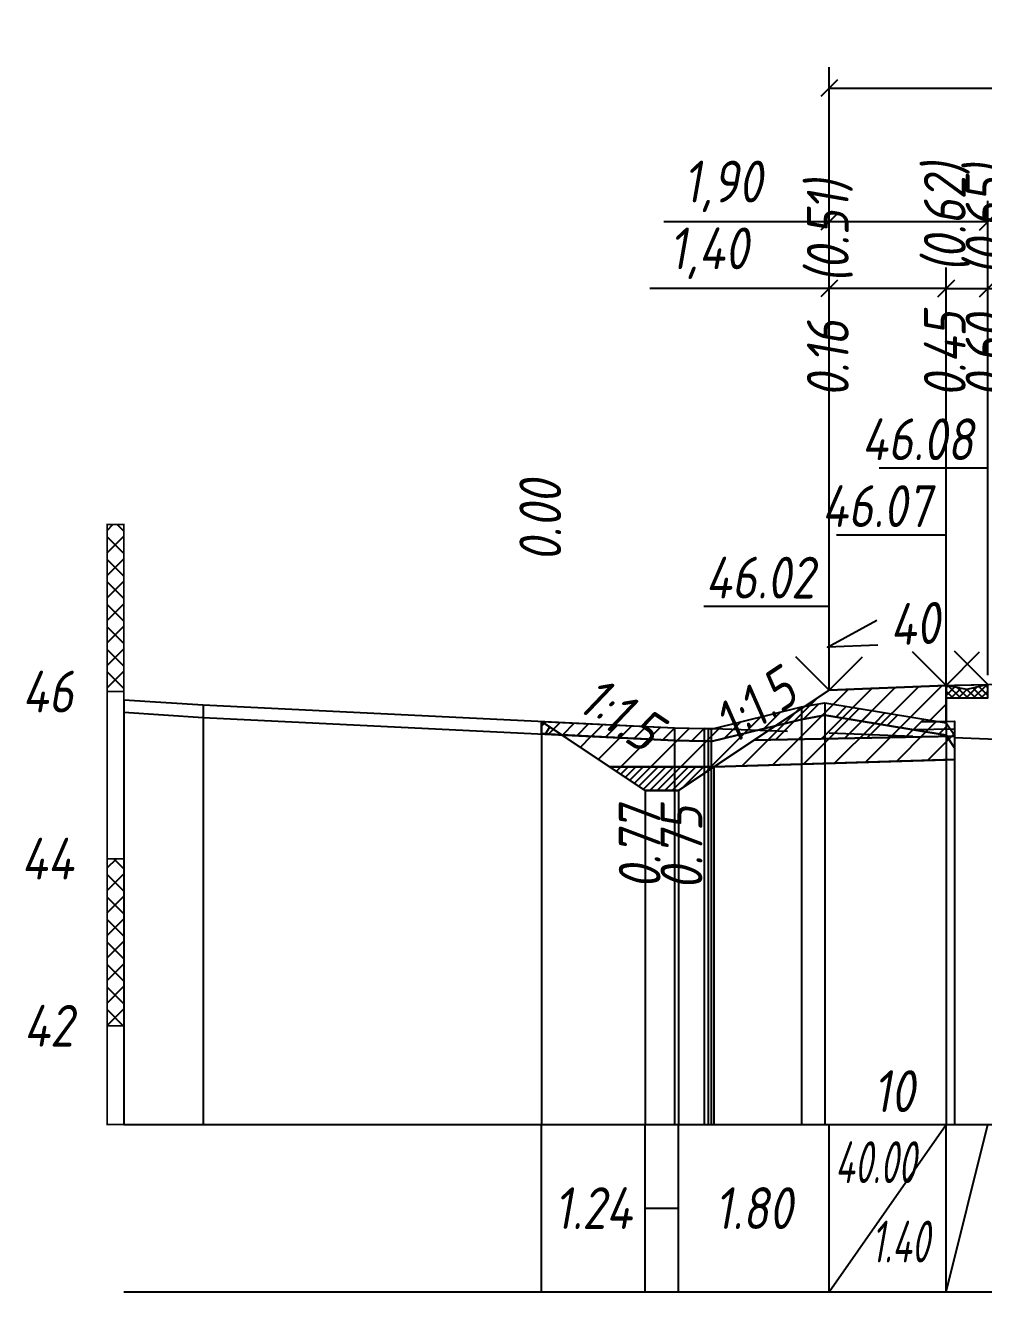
# Model space of a CAD drawing. Extents: x -717 to 1451, y -133302 to 233.
# Drawn here: x -292.2 to -234.9, y -114477.7 to -114401.9 of the extents above; entities that cross this region are included whole.
import ezdxf
from ezdxf.enums import TextEntityAlignment as Align

# ---------------------------------------------------------------- set-up
doc = ezdxf.new("R2010")
doc.units = 0
doc.linetypes.add('штриховая', pattern=[0.75, 0.5, -0.25])
for name, color, linetype in [('Интерполированный поперечник', 2, 'Continuous'), ('Код_514', 1, 'Continuous'), ('Контур_0', 7, 'Continuous'), ('Контур_2521', 7, 'Continuous'), ('Контур_2564', 7, 'Continuous'), ('Контур_2660', 7, 'Continuous'), ('Контур_2665', 7, 'Continuous'), ('Контур_400', 7, 'Continuous'), ('Контур_508', 7, 'Continuous'), ('Контур_512', 7, 'Continuous'), ('Контур_513', 7, 'Continuous'), ('Контур_818', 7, 'Continuous'), ('Красный поперечник', 1, 'Continuous'), ('Линейка абсолютных высот', 7, 'Continuous'), ('Объём_2501', 7, 'Continuous'), ('Объём_2564', 7, 'Continuous'), ('Объём_2650', 7, 'Continuous'), ('Объём_2660', 7, 'Continuous'), ('Объём_2661', 7, 'Continuous'), ('Объём_2662', 7, 'Continuous'), ('Объём_2663', 7, 'Continuous'), ('Объём_2664', 7, 'Continuous'), ('Объём_2665', 7, 'Continuous'), ('Объём_2666', 7, 'Continuous'), ('Объём_2667', 7, 'Continuous'), ('Объём_2668', 7, 'Continuous'), ('Объём_2669', 7, 'Continuous'), ('Объём_2675', 7, 'Continuous'), ('Объём_2753', 7, 'Continuous'), ('Откосы', 7, 'Continuous'), ('Отметки покрытия', 7, 'Continuous'), ('Рабочие отметки', 7, 'Continuous'), ('Рабочие отметки доп.', 7, 'Continuous'), ('Слои выравнивания', 7, 'Continuous'), ('Таблица', 7, 'Continuous'), ('Уклоны проезжей части', 7, 'Continuous'), ('Черный поперечник', 3, 'Continuous')]:
    doc.layers.add(name, color=color, linetype=linetype)
for name, color, linetype, true_color in [('Контур_2540', 2, 'Continuous', 0xffff00), ('Контур_2560', 2, 'Continuous', 0xffff00), ('Контур_2561', 7, 'Continuous', 0xff8040), ('Контур_2562', 3, 'Continuous', 0x00ff00), ('Контур_2563', 7, 'Continuous', 0xff8000), ('Контур_2570', 7, 'Continuous', 0x80ff00), ('Контур_2736', 4, 'Continuous', 0x00ffff), ('Контур_2737', 4, 'Continuous', 0x00ffff), ('Контур_2738', 4, 'Continuous', 0x00ffff), ('Контур_2739', 4, 'Continuous', 0x00ffff), ('Контур_2741', 4, 'Continuous', 0x00ffff), ('Контур_2742', 4, 'Continuous', 0x00ffff), ('Контур_2743', 4, 'Continuous', 0x00ffff), ('Контур_2744', 7, 'Continuous', 0xa4ffff), ('Контур_2745', 7, 'Continuous', 0xa4ffff), ('Контур_2747', 4, 'Continuous', 0x00ffff), ('Контур_2748', 4, 'Continuous', 0x00ffff), ('Контур_2749', 4, 'Continuous', 0x00ffff), ('Контур_2750', 4, 'Continuous', 0x00ffff), ('Контур_2751', 4, 'Continuous', 0x00ffff), ('Контур_2752', 4, 'Continuous', 0x00ffff), ('Контур_2760', 7, 'Continuous', 0x323232), ('Контур_402', 7, 'Continuous', 0xff6464), ('Контур_703', 4, 'Continuous', 0x00ffff), ('Контур_705', 4, 'Continuous', 0x00ffff), ('Контур_707', 4, 'Continuous', 0x00ffff), ('Контур_720', 131, 'Continuous', 0xaaffff), ('Объём_2500', 7, 'Continuous', 0xc0c0c0), ('Объём_2520', 7, 'Continuous', 0x80ffff), ('Объём_2540', 2, 'Continuous', 0xffff00), ('Объём_2560', 2, 'Continuous', 0xffff00), ('Объём_2561', 7, 'Continuous', 0xff8040), ('Объём_2562', 3, 'Continuous', 0x00ff00), ('Объём_2563', 7, 'Continuous', 0xff8000), ('Объём_2570', 7, 'Continuous', 0x80ff00), ('Объём_2600', 7, 'Continuous', 0x808000), ('Объём_2620', 2, 'Continuous', 0xffff00), ('Объём_2746', 2, 'Continuous', 0xffff00)]:
    doc.layers.add(name, color=color, linetype=linetype, true_color=true_color)
doc.styles.get("Standard").update_dxf_attribs({"font": 'txt', "height": 2.5})
doc.styles.add('М', font='romand.shx', dxfattribs={"width": 0.8, "oblique": 10, "height": 2.5})
doc.dimstyles.new('ISO-25', dxfattribs={"dimtxt": 2.5, "dimasz": 2.5, "dimexe": 1.25, "dimexo": 0.625, "dimtad": 1, "dimtxsty": 'Standard', "dimcen": 2.5, "dimadec": 0, "dimazin": 0, "dimtfac": 1, "dimtmove": 0, "dimatfit": 3, "dimfxl": 1, "dimarcsym": 0})
pattern_1 = [(45.00000125, (-366.3085, 3.3396), (-0.6735192404, 0.673519211), []), (135.0000003, (-366.3085, 3.3396), (-0.673519222, -0.67351923), [])]

# ---------------------------------------------------------------- blocks, each defined once
blk = doc.blocks.new('_Oblique')
at = {"color": 0, "linetype": 'ByBlock', "lineweight": -2}
blk.add_line((-0.5, -0.5), (0.5, 0.5), dxfattribs=at)
blk = doc.blocks.new('*D2360')
at = {"color": 0, "lineweight": -2, "transparency": 16777216}
for p, q in [((-244.103, -114441.093), (-244.103, -114416.373)), ((-237.103, -114440.813), (-237.103, -114416.373)), ((-244.103, -114417.623), (-254.829, -114417.623)), ((-237.103, -114417.623), (-244.103, -114417.623))]:
    blk.add_line(p, q, dxfattribs=at)
at = {"layer": 'Defpoints', "color": 0, "transparency": 16777216}
for p in [(-237.103, -114417.623), (-237.103, -114441.438), (-244.103, -114441.718)]:
    blk.add_point(p, dxfattribs=at)
at = {"color": 0, "lineweight": -2, "transparency": 16777216, "rotation": 180}
blk.add_blockref('_Oblique', (-244.103, -114417.623), dxfattribs=at)
at = {"color": 0, "lineweight": -2, "transparency": 16777216}
blk.add_blockref('_Oblique', (-237.103, -114417.623), dxfattribs=at)
at = {"color": 0, "transparency": 16777216, "insert": (-251.289, -114415.51), "char_height": 2.5, "width": 8.75, "attachment_point": 5, "style": 'М'}
blk.add_mtext('1,40', dxfattribs=at)
blk = doc.blocks.new('*D2362')
at = {"color": 0, "lineweight": -2, "transparency": 16777216}
for p, q in [((-237.103, -114440.813), (-237.103, -114416.373)), ((-234.603, -114440.763), (-234.603, -114416.373)), ((-237.103, -114417.623), (-234.603, -114417.623)), ((-234.603, -114417.623), (-224.182, -114417.623))]:
    blk.add_line(p, q, dxfattribs=at)
at = {"layer": 'Defpoints', "color": 0, "transparency": 16777216}
for p in [(-234.603, -114417.623), (-237.103, -114441.438), (-234.603, -114441.388)]:
    blk.add_point(p, dxfattribs=at)
at = {"color": 0, "lineweight": -2, "transparency": 16777216, "rotation": 180}
blk.add_blockref('_Oblique', (-237.103, -114417.623), dxfattribs=at)
at = {"color": 0, "lineweight": -2, "transparency": 16777216}
blk.add_blockref('_Oblique', (-234.603, -114417.623), dxfattribs=at)
at = {"color": 0, "transparency": 16777216, "insert": (-227.943, -114415.51), "char_height": 2.5, "width": 9.16667, "attachment_point": 5, "style": 'М'}
blk.add_mtext('0,50', dxfattribs=at)
blk = doc.blocks.new('*D2365')
at = {"color": 0, "lineweight": -2, "transparency": 16777216}
for p, q in [((-244.103, -114441.093), (-244.103, -114412.373)), ((-234.603, -114440.763), (-234.603, -114412.373)), ((-244.103, -114413.623), (-253.992, -114413.623)), ((-234.603, -114413.623), (-244.103, -114413.623))]:
    blk.add_line(p, q, dxfattribs=at)
at = {"layer": 'Defpoints', "color": 0, "transparency": 16777216}
for p in [(-234.603, -114413.623), (-234.603, -114441.388), (-244.103, -114441.718)]:
    blk.add_point(p, dxfattribs=at)
at = {"color": 0, "lineweight": -2, "transparency": 16777216, "rotation": 180}
blk.add_blockref('_Oblique', (-244.103, -114413.623), dxfattribs=at)
at = {"color": 0, "lineweight": -2, "transparency": 16777216}
blk.add_blockref('_Oblique', (-234.603, -114413.623), dxfattribs=at)
at = {"color": 0, "transparency": 16777216, "insert": (-250.452, -114411.51), "char_height": 2.5, "width": 8.75, "attachment_point": 5, "style": 'М'}
blk.add_mtext('1,90', dxfattribs=at)
blk = doc.blocks.new('*D2366')
at = {"color": 0, "lineweight": -2, "transparency": 16777216}
for p, q in [((-244.103, -114441.093), (-244.103, -114404.373)), ((-146.007, -114441.005), (-146.007, -114404.373)), ((-244.103, -114405.623), (-146.007, -114405.623))]:
    blk.add_line(p, q, dxfattribs=at)
at = {"layer": 'Defpoints', "color": 0, "transparency": 16777216}
for p in [(-146.007, -114405.623), (-146.007, -114441.63), (-244.103, -114441.718)]:
    blk.add_point(p, dxfattribs=at)
at = {"color": 0, "lineweight": -2, "transparency": 16777216, "rotation": 180}
blk.add_blockref('_Oblique', (-244.103, -114405.623), dxfattribs=at)
at = {"color": 0, "lineweight": -2, "transparency": 16777216}
blk.add_blockref('_Oblique', (-146.007, -114405.623), dxfattribs=at)
at = {"color": 0, "transparency": 16777216, "insert": (-195.055, -114403.51), "char_height": 2.5, "width": 11.66667, "attachment_point": 5, "style": 'М'}
blk.add_mtext('19,62', dxfattribs=at)

msp = doc.modelspace()

# ---------------------------------------------------------------- hatches: boundary and pattern name
h = msp.add_hatch()
h.set_pattern_fill('ANSI37', color=256, scale=0.1)
h.set_pattern_definition([(45, (-235.85282, -114441.62582), (-0.22451, 0.22451), []), (135, (-235.85282, -114441.62582), (-0.22451, -0.22451), [])])
h.paths.add_polyline_path([(-237.103, -114441.376), (-237.103, -114442.129), (-234.603, -114442.129), (-234.604, -114441.325), (-235.853, -114441.626)])
at = {"layer": 'Линейка абсолютных высот'}
h = msp.add_hatch(dxfattribs=at)
h.set_pattern_fill('ANSI37', scale=0.3, style=0)
h.set_pattern_definition(pattern_1)
h.paths.add_polyline_path([(-286.309, -114441.746), (-286.309, -114431.746), (-287.309, -114431.746), (-287.309, -114441.746)])
h = msp.add_hatch(dxfattribs=at)
h.set_pattern_fill('ANSI37', scale=0.3, style=0)
h.set_pattern_definition(pattern_1)
h.paths.add_polyline_path([(-286.309, -114461.746), (-286.309, -114451.746), (-287.309, -114451.746), (-287.309, -114461.746)])
at = {"layer": 'Объём_2563'}
h = msp.add_hatch(dxfattribs=at)
h.set_pattern_fill('ANSI31', color=256, scale=0.3)
h.set_pattern_definition([(45, (-366.3085, 3.3396), (-0.673519209, 0.673519209), [])])
h.paths.add_polyline_path([(-244.103, -114441.656), (-237.103, -114441.376), (-237.103, -114443.526), (-238.603, -114443.556), (-239.521, -114444.474), (-248.603, -114444.656)])
at = {"layer": 'Объём_2570'}
h = msp.add_hatch(dxfattribs=at)
h.set_pattern_fill('ANSI31', color=256, scale=0.2)
h.set_pattern_definition([(45, (-366.3085, 3.3396), (-0.449012806, 0.449012806), [])])
h.paths.add_polyline_path([(-236.595, -114445.108), (-237.095, -114444.358), (-244.351, -114443.165), (-245.752, -114443.408), (-251.164, -114444.741), (-251.337, -114444.696), (-251.571, -114444.706), (-253.348, -114444.663), (-261.309, -114444.278), (-261.309, -114443.528), (-253.348, -114443.913), (-251.571, -114443.956), (-251.337, -114443.946), (-251.164, -114443.991), (-245.752, -114442.658), (-244.351, -114442.415), (-237.095, -114443.608), (-236.595, -114444.358)])
at = {"layer": 'Объём_2600'}
h = msp.add_hatch(dxfattribs=at)
h.set_pattern_fill('HONEY', color=5, scale=0.3)
h.set_pattern_definition([(0, (-366.3085, 3.3396), (1.42875, 0.8248891935), [0.9525, -1.905]), (120, (-366.3085, 3.3396), (-1.428749997, 0.824889199), [0.9525, -1.905]), (60, (-366.3085, 3.3396), (3e-09, 1.6497783924), [-1.905, 0.9525])])
h.paths.add_polyline_path([(-261.309, -114444.278), (-261.309, -114443.528), (-260.095, -114444.337)])
h = msp.add_hatch(dxfattribs=at)
h.set_pattern_fill('ANSI31', color=6, scale=0.4)
h.set_pattern_definition([(45, (-366.3085, 3.3396), (-0.898025612, 0.898025612), [])])
h.paths.add_polyline_path([(-236.595, -114445.818), (-250.994, -114446.25), (-257.225, -114446.25), (-260.095, -114444.337), (-253.348, -114444.663), (-251.571, -114444.706), (-251.337, -114444.696), (-251.164, -114444.741), (-245.752, -114443.408), (-244.351, -114443.165), (-237.095, -114444.358), (-236.595, -114445.108)])
at = {"layer": 'Объём_2620'}
h = msp.add_hatch(dxfattribs=at)
h.set_pattern_fill('ANSI31', color=2, scale=0.1)
h.set_pattern_definition([(45, (-366.3085, 3.33962), (-0.224506403, 0.224506403), [])])
h.paths.add_polyline_path([(-250.994, -114446.25), (-253.11, -114447.66), (-255.11, -114447.66), (-257.225, -114446.25)])

# ---------------------------------------------------------------- linework, layer by layer
msp.add_lwpolyline([(-237.103, -114441.376), (-237.103, -114442.129), (-234.603, -114442.129), (-234.604, -114441.325), (-235.853, -114441.626), (-237.103, -114441.376)])
at = {"layer": 'Интерполированный поперечник', "linetype": 'штриховая', "ltscale": 10, "flags": 128}
msp.add_lwpolyline([(-251.585, -114443.931), (-121.007, -114448.897)], dxfattribs=at)
at = {"layer": 'Код_514'}
for p, q in [((-261.309, -114477.66), (-261.309, -114467.66)), ((-255.11, -114477.66), (-255.11, -114467.66)), ((-253.11, -114477.66), (-253.11, -114467.66)), ((-244.103, -114477.66), (-244.103, -114467.66)), ((-244.103, -114477.66), (-237.103, -114467.66)), ((-237.103, -114477.66), (-237.103, -114467.66)), ((-237.103, -114477.66), (-234.603, -114467.66)), ((-255.11, -114472.66), (-253.11, -114472.66))]:
    msp.add_line(p, q, dxfattribs=at)
at = {"layer": 'Контур_0', "flags": 128}
for points in [[(-237.103, -114443.526), (-237.103, -114441.376), (-236.595, -114441.366)], [(-244.103, -114441.656), (-244.103, -114441.656), (-244.103, -114441.656), (-244.103, -114441.656), (-244.103, -114441.656), (-244.103, -114441.656), (-244.103, -114441.656), (-244.103, -114441.656), (-244.103, -114441.656), (-244.103, -114441.656), (-244.103, -114441.656), (-244.103, -114441.656), (-244.103, -114441.656), (-244.103, -114441.656), (-244.103, -114441.656), (-253.11, -114447.66), (-255.11, -114447.66), (-261.309, -114443.528), (-261.309, -114443.528), (-261.309, -114443.528), (-261.309, -114443.528), (-261.309, -114443.528), (-261.309, -114443.528), (-261.309, -114443.528), (-261.309, -114443.528), (-261.309, -114443.528), (-261.309, -114443.528), (-261.309, -114443.528), (-261.309, -114443.528), (-261.309, -114443.528)], [(-244.103, -114441.656), (-244.103, -114441.656), (-244.103, -114441.656), (-244.103, -114441.656), (-244.103, -114441.656), (-244.103, -114441.656), (-244.103, -114441.656), (-244.103, -114441.656), (-244.103, -114441.656), (-244.103, -114441.656), (-244.103, -114441.656), (-244.103, -114441.656), (-244.103, -114441.656), (-244.103, -114441.656), (-244.103, -114441.656), (-253.11, -114447.66)], [(-248.603, -114444.656), (-239.521, -114444.474), (-238.603, -114443.556), (-237.103, -114443.526)], [(-238.603, -114443.556), (-236.595, -114443.516), (-236.595, -114444.416), (-239.521, -114444.474), (-238.603, -114443.556), (-238.603, -114443.556)]]:
    msp.add_lwpolyline(points, dxfattribs=at)
at = {"layer": 'Контур_2521', "color": 250, "flags": 128}
msp.add_lwpolyline([(-239.062, -114444.015), (-236.595, -114443.966)], dxfattribs=at)
at = {"layer": 'Контур_2540', "flags": 128}
msp.add_lwpolyline([(-239.521, -114444.474), (-236.595, -114444.416), (-236.595, -114445.818), (-250.994, -114446.25), (-248.603, -114444.656), (-239.521, -114444.474), (-239.521, -114444.474)], dxfattribs=at)
at = {"layer": 'Контур_2560', "flags": 128}
msp.add_lwpolyline([(-244.103, -114441.656), (-244.103, -114441.656), (-244.103, -114441.656), (-237.103, -114441.376)], dxfattribs=at)
at = {"layer": 'Контур_2561', "flags": 128}
msp.add_lwpolyline([(-237.103, -114441.376), (-237.103, -114441.376), (-244.103, -114441.656), (-244.103, -114441.656), (-237.103, -114441.376)], dxfattribs=at)
at = {"layer": 'Контур_2562', "flags": 128}
msp.add_lwpolyline([(-244.103, -114441.656), (-244.103, -114441.656), (-244.103, -114441.656), (-244.103, -114441.656), (-244.103, -114441.656)], dxfattribs=at)
at = {"layer": 'Контур_2563', "flags": 128}
msp.add_lwpolyline([(-244.103, -114441.656), (-237.103, -114441.376), (-237.103, -114443.526), (-238.603, -114443.556), (-239.521, -114444.474), (-248.603, -114444.656), (-244.103, -114441.656), (-244.103, -114441.656)], dxfattribs=at)
at = {"layer": 'Контур_2564', "flags": 128}
msp.add_lwpolyline([(-244.103, -114441.656), (-237.103, -114441.376)], dxfattribs=at)
at = {"layer": 'Контур_2570', "flags": 128}
msp.add_lwpolyline([(-286.309, -114442.983), (-281.554, -114443.298), (-253.348, -114444.663), (-251.571, -114444.706), (-251.337, -114444.696), (-251.164, -114444.741), (-245.752, -114443.408), (-244.351, -114443.165), (-237.095, -114444.358), (-236.595, -114445.108)], dxfattribs=at)
at = {"layer": 'Контур_2660', "flags": 128}
msp.add_lwpolyline([(-250.994, -114446.25), (-236.595, -114445.818)], dxfattribs=at)
at = {"layer": 'Контур_2665', "flags": 128}
msp.add_lwpolyline([(-244.103, -114441.656), (-244.103, -114441.656)], dxfattribs=at)
at = {"layer": 'Контур_2736', "flags": 128}
msp.add_lwpolyline([(-244.103, -114441.656), (-244.103, -114441.656)], dxfattribs=at)
at = {"layer": 'Контур_2737', "flags": 128}
msp.add_lwpolyline([(-244.103, -114441.656), (-244.103, -114441.656)], dxfattribs=at)
at = {"layer": 'Контур_2738', "flags": 128}
msp.add_lwpolyline([(-244.103, -114441.656), (-244.103, -114441.656)], dxfattribs=at)
at = {"layer": 'Контур_2739', "flags": 128}
msp.add_lwpolyline([(-244.103, -114441.656), (-244.103, -114441.656)], dxfattribs=at)
at = {"layer": 'Контур_2741', "flags": 128}
msp.add_lwpolyline([(-261.309, -114443.528), (-261.309, -114443.528)], dxfattribs=at)
at = {"layer": 'Контур_2742', "flags": 128}
msp.add_lwpolyline([(-261.309, -114443.528), (-261.309, -114443.528)], dxfattribs=at)
at = {"layer": 'Контур_2743', "flags": 128}
msp.add_lwpolyline([(-261.309, -114443.528), (-261.309, -114443.528)], dxfattribs=at)
at = {"layer": 'Контур_2744', "flags": 128}
msp.add_lwpolyline([(-261.309, -114443.528), (-261.309, -114443.528)], dxfattribs=at)
msp.add_lwpolyline([(-261.309, -114443.528), (-261.309, -114443.528)], dxfattribs=at)
msp.add_lwpolyline([(-261.309, -114443.528), (-261.309, -114443.528)], dxfattribs=at)
msp.add_lwpolyline([(-261.309, -114443.528), (-261.309, -114443.528)], dxfattribs=at)
msp.add_lwpolyline([(-261.309, -114443.528), (-261.309, -114443.528)], dxfattribs=at)
msp.add_lwpolyline([(-261.309, -114443.528), (-261.309, -114443.528)], dxfattribs=at)
at = {"layer": 'Контур_2745', "flags": 128}
msp.add_lwpolyline([(-244.103, -114441.656), (-244.103, -114441.656)], dxfattribs=at)
msp.add_lwpolyline([(-244.103, -114441.656), (-244.103, -114441.656)], dxfattribs=at)
msp.add_lwpolyline([(-244.103, -114441.656), (-244.103, -114441.656)], dxfattribs=at)
msp.add_lwpolyline([(-244.103, -114441.656), (-244.103, -114441.656)], dxfattribs=at)
msp.add_lwpolyline([(-244.103, -114441.656), (-244.103, -114441.656)], dxfattribs=at)
msp.add_lwpolyline([(-244.103, -114441.656), (-244.103, -114441.656)], dxfattribs=at)
at = {"layer": 'Контур_2747', "flags": 128}
msp.add_lwpolyline([(-244.103, -114441.656), (-244.103, -114441.656)], dxfattribs=at)
at = {"layer": 'Контур_2748', "flags": 128}
msp.add_lwpolyline([(-244.103, -114441.656), (-244.103, -114441.656)], dxfattribs=at)
at = {"layer": 'Контур_2749', "flags": 128}
msp.add_lwpolyline([(-244.103, -114441.656), (-244.103, -114441.656)], dxfattribs=at)
at = {"layer": 'Контур_2750', "flags": 128}
msp.add_lwpolyline([(-261.309, -114443.528), (-261.309, -114443.528)], dxfattribs=at)
at = {"layer": 'Контур_2751', "flags": 128}
msp.add_lwpolyline([(-261.309, -114443.528), (-261.309, -114443.528)], dxfattribs=at)
at = {"layer": 'Контур_2752', "flags": 128}
msp.add_lwpolyline([(-261.309, -114443.528), (-261.309, -114443.528)], dxfattribs=at)
at = {"layer": 'Контур_2760', "flags": 128}
msp.add_lwpolyline([(-236.595, -114441.366), (-234.603, -114441.326), (-217.103, -114440.976), (-206.965, -114440.773), (-196.353, -114440.561), (-195.607, -114440.576), (-184.465, -114440.799), (-175.603, -114440.976), (-158.103, -114441.326), (-146.007, -114441.568)], dxfattribs=at)
at = {"layer": 'Контур_400', "flags": 128}
msp.add_lwpolyline([(-237.103, -114441.376), (-234.603, -114441.326), (-234.603, -114441.326), (-234.603, -114441.326), (-234.603, -114441.326), (-234.603, -114441.326), (-234.603, -114441.326), (-217.103, -114440.976), (-196.353, -114440.561)], dxfattribs=at)
at = {"layer": 'Контур_402', "flags": 128}
msp.add_lwpolyline([(-250.994, -114446.25), (-237.103, -114445.833)], dxfattribs=at)
at = {"layer": 'Контур_508', "flags": 128}
msp.add_lwpolyline([(-261.309, -114443.528), (-255.11, -114447.66), (-253.11, -114447.66), (-250.994, -114446.25), (-237.103, -114445.833)], dxfattribs=at)
at = {"layer": 'Контур_512', "flags": 128}
msp.add_lwpolyline([(-261.309, -114443.528), (-255.11, -114447.66), (-253.11, -114447.66), (-250.994, -114446.25), (-236.595, -114445.818)], dxfattribs=at)
at = {"layer": 'Контур_513', "flags": 128}
msp.add_lwpolyline([(-261.309, -114443.528), (-255.11, -114447.66), (-253.11, -114447.66), (-250.994, -114446.25), (-237.103, -114445.833)], dxfattribs=at)
at = {"layer": 'Контур_703', "flags": 128}
for points in [[(-244.103, -114441.656), (-253.11, -114447.66)], [(-244.103, -114441.656), (-244.103, -114441.656)]]:
    msp.add_lwpolyline(points, dxfattribs=at)
at = {"layer": 'Контур_705', "flags": 128}
msp.add_lwpolyline([(-244.103, -114441.656), (-244.103, -114441.656)], dxfattribs=at)
at = {"layer": 'Контур_707', "flags": 128}
msp.add_lwpolyline([(-255.11, -114447.66), (-261.309, -114443.528)], dxfattribs=at)
at = {"layer": 'Контур_720', "flags": 128}
msp.add_lwpolyline([(-253.11, -114447.66), (-255.11, -114447.66)], dxfattribs=at)
at = {"layer": 'Контур_818', "flags": 128}
msp.add_lwpolyline([(-261.309, -114444.278), (-253.348, -114444.663), (-251.571, -114444.706), (-251.337, -114444.696), (-251.164, -114444.741), (-245.752, -114443.408), (-244.351, -114443.165), (-237.095, -114444.358), (-236.595, -114445.108)], dxfattribs=at)
at = {"layer": 'Красный поперечник'}
for p, q in [((-244.103, -114441.656), (-237.103, -114441.376)), ((-237.103, -114441.376), (-234.603, -114441.326)), ((-253.11, -114447.66), (-244.103, -114441.656)), ((-261.309, -114443.528), (-261.309, -114467.66)), ((-261.309, -114443.528), (-255.11, -114447.66)), ((-236.595, -114445.818), (-236.595, -114467.66)), ((-250.994, -114446.25), (-250.994, -114467.66)), ((-255.11, -114447.66), (-255.11, -114467.66)), ((-255.11, -114447.66), (-253.11, -114447.66)), ((-253.11, -114447.66), (-253.11, -114467.66))]:
    msp.add_line(p, q, dxfattribs=at)
at = {"layer": 'Линейка абсолютных высот', "color": 7, "const_width": 0.1, "flags": 128}
for points in [[(-286.309, -114441.746), (-286.309, -114431.746), (-287.309, -114431.746), (-287.309, -114441.746), (-286.309, -114441.746)], [(-286.309, -114451.746), (-286.309, -114441.746), (-287.309, -114441.746), (-287.309, -114451.746), (-286.309, -114451.746)], [(-286.309, -114461.746), (-286.309, -114451.746), (-287.309, -114451.746), (-287.309, -114461.746), (-286.309, -114461.746)], [(-286.309, -114467.66), (-286.309, -114461.746), (-287.309, -114461.746), (-287.309, -114467.66), (-286.309, -114467.66)]]:
    msp.add_lwpolyline(points, dxfattribs=at)
at = {"layer": 'Объём_2500', "flags": 128}
msp.add_lwpolyline([(-237.103, -114443.526), (-237.103, -114441.376), (-236.595, -114441.366)], dxfattribs=at)
at = {"layer": 'Объём_2501', "flags": 128}
msp.add_lwpolyline([(-237.103, -114441.376), (-234.603, -114441.326), (-234.603, -114441.326), (-234.603, -114441.326), (-234.603, -114441.326), (-234.603, -114441.326), (-234.603, -114441.326), (-217.103, -114440.976), (-196.353, -114440.561)], dxfattribs=at)
at = {"layer": 'Объём_2520', "color": 250, "flags": 128}
msp.add_lwpolyline([(-238.603, -114443.556), (-236.595, -114443.516), (-236.595, -114444.416), (-239.521, -114444.474), (-238.603, -114443.556), (-238.603, -114443.556)], dxfattribs=at)
at = {"layer": 'Объём_2540', "flags": 128}
msp.add_lwpolyline([(-239.521, -114444.474), (-236.595, -114444.416), (-236.595, -114445.818), (-250.994, -114446.25), (-248.603, -114444.656), (-239.521, -114444.474), (-239.521, -114444.474)], dxfattribs=at)
at = {"layer": 'Объём_2560', "flags": 128}
msp.add_lwpolyline([(-244.103, -114441.656), (-244.103, -114441.656), (-244.103, -114441.656), (-237.103, -114441.376)], dxfattribs=at)
at = {"layer": 'Объём_2561', "flags": 128}
msp.add_lwpolyline([(-237.103, -114441.376), (-237.103, -114441.376), (-244.103, -114441.656), (-244.103, -114441.656), (-237.103, -114441.376)], dxfattribs=at)
at = {"layer": 'Объём_2562', "flags": 128}
msp.add_lwpolyline([(-244.103, -114441.656), (-244.103, -114441.656), (-244.103, -114441.656), (-244.103, -114441.656), (-244.103, -114441.656)], dxfattribs=at)
at = {"layer": 'Объём_2563', "color": 250, "flags": 128}
msp.add_lwpolyline([(-244.103, -114441.656), (-237.103, -114441.376), (-237.103, -114443.526), (-238.603, -114443.556), (-239.521, -114444.474), (-248.603, -114444.656), (-244.103, -114441.656), (-244.103, -114441.656)], dxfattribs=at)
at = {"layer": 'Объём_2564', "flags": 128}
msp.add_lwpolyline([(-244.103, -114441.656), (-237.103, -114441.376)], dxfattribs=at)
at = {"layer": 'Объём_2570', "flags": 128}
msp.add_lwpolyline([(-236.595, -114445.108), (-236.595, -114445.108), (-236.595, -114445.108), (-237.095, -114444.358), (-244.351, -114443.165), (-245.752, -114443.408), (-251.164, -114444.741), (-251.337, -114444.696), (-251.571, -114444.706), (-253.348, -114444.663), (-261.309, -114444.278), (-261.309, -114443.528), (-253.348, -114443.913), (-251.571, -114443.956), (-251.337, -114443.946), (-251.164, -114443.991), (-245.752, -114442.658), (-244.351, -114442.415), (-237.095, -114443.608), (-236.595, -114444.358), (-236.595, -114444.358), (-236.595, -114444.358), (-236.595, -114445.108), (-236.595, -114445.108)], dxfattribs=at)
at = {"layer": 'Объём_2600', "color": 5, "flags": 128}
msp.add_lwpolyline([(-261.309, -114444.278), (-261.309, -114443.528), (-260.095, -114444.337), (-261.309, -114444.278), (-261.309, -114444.278)], dxfattribs=at)
at = {"layer": 'Объём_2620', "flags": 128}
msp.add_lwpolyline([(-250.994, -114446.25), (-253.11, -114447.66), (-255.11, -114447.66), (-257.225, -114446.25), (-250.994, -114446.25), (-250.994, -114446.25)], dxfattribs=at)
at = {"layer": 'Объём_2650', "color": 6, "flags": 128}
msp.add_lwpolyline([(-236.595, -114445.818), (-250.994, -114446.25), (-257.225, -114446.25), (-260.095, -114444.337), (-253.348, -114444.663), (-251.571, -114444.706), (-251.337, -114444.696), (-251.164, -114444.741), (-245.752, -114443.408), (-244.351, -114443.165), (-237.095, -114444.358), (-236.595, -114445.108), (-236.595, -114445.818), (-236.595, -114445.818)], dxfattribs=at)
at = {"layer": 'Объём_2660', "flags": 128}
msp.add_lwpolyline([(-250.994, -114446.25), (-236.595, -114445.818)], dxfattribs=at)
at = {"layer": 'Объём_2661', "flags": 128}
msp.add_lwpolyline([(-244.103, -114441.656), (-250.994, -114446.25)], dxfattribs=at)
at = {"layer": 'Объём_2662', "flags": 128}
msp.add_lwpolyline([(-257.225, -114446.25), (-261.309, -114443.528)], dxfattribs=at)
at = {"layer": 'Объём_2663', "flags": 128}
for points in [[(-255.11, -114447.66), (-257.225, -114446.25)], [(-250.994, -114446.25), (-253.11, -114447.66)]]:
    msp.add_lwpolyline(points, dxfattribs=at)
at = {"layer": 'Объём_2664', "flags": 128}
msp.add_lwpolyline([(-253.11, -114447.66), (-255.11, -114447.66)], dxfattribs=at)
at = {"layer": 'Объём_2665', "flags": 128}
msp.add_lwpolyline([(-244.103, -114441.656), (-244.103, -114441.656)], dxfattribs=at)
at = {"layer": 'Объём_2666', "flags": 128}
msp.add_lwpolyline([(-244.103, -114441.656), (-244.103, -114441.656)], dxfattribs=at)
at = {"layer": 'Объём_2667', "flags": 128}
for points in [[(-244.103, -114441.656), (-244.103, -114441.656)], [(-261.309, -114443.528), (-261.309, -114443.528)]]:
    msp.add_lwpolyline(points, dxfattribs=at)
at = {"layer": 'Объём_2668', "flags": 128}
for points in [[(-244.103, -114441.656), (-244.103, -114441.656)], [(-261.309, -114443.528), (-261.309, -114443.528)]]:
    msp.add_lwpolyline(points, dxfattribs=at)
at = {"layer": 'Объём_2669', "flags": 128}
for points in [[(-244.103, -114441.656), (-244.103, -114441.656)], [(-261.309, -114443.528), (-261.309, -114443.528)]]:
    msp.add_lwpolyline(points, dxfattribs=at)
at = {"layer": 'Объём_2675', "flags": 128}
for points in [[(-244.103, -114441.656), (-244.103, -114441.656)], [(-244.103, -114441.656), (-244.103, -114441.656)], [(-244.103, -114441.656), (-244.103, -114441.656)], [(-244.103, -114441.656), (-244.103, -114441.656)], [(-244.103, -114441.656), (-244.103, -114441.656)], [(-244.103, -114441.656), (-244.103, -114441.656)], [(-261.309, -114443.528), (-261.309, -114443.528)], [(-261.309, -114443.528), (-261.309, -114443.528)], [(-261.309, -114443.528), (-261.309, -114443.528)], [(-261.309, -114443.528), (-261.309, -114443.528)], [(-261.309, -114443.528), (-261.309, -114443.528)], [(-261.309, -114443.528), (-261.309, -114443.528)]]:
    msp.add_lwpolyline(points, dxfattribs=at)
at = {"layer": 'Объём_2746', "flags": 128}
msp.add_lwpolyline([(-245.752, -114443.408), (-244.351, -114443.165), (-237.095, -114444.358), (-236.595, -114445.108), (-236.595, -114445.818), (-250.994, -114446.25), (-247.305, -114443.79), (-245.752, -114443.408), (-245.752, -114443.408)], dxfattribs=at)
at = {"layer": 'Объём_2753', "flags": 128}
msp.add_lwpolyline([(-236.595, -114441.366), (-236.595, -114441.366)], dxfattribs=at)
at = {"layer": 'Откосы', "color": 1, "flags": 128}
msp.add_lwpolyline([(-241.196, -114438.962), (-244.193, -114439.082), (-241.256, -114437.463)], dxfattribs=at)
at = {"layer": 'Отметки покрытия', "color": 1}
for p, q in [((-234.603, -114428.376), (-241.103, -114428.376)), ((-237.103, -114432.376), (-243.653, -114432.376)), ((-237.103, -114441.376), (-237.103, -114432.376)), ((-244.103, -114436.656), (-251.603, -114436.656)), ((-244.103, -114441.656), (-244.103, -114436.656)), ((-234.603, -114441.326), (-236.603, -114439.326)), ((-244.103, -114441.656), (-246.103, -114439.656)), ((-244.103, -114441.656), (-242.103, -114439.656)), ((-237.103, -114441.376), (-239.103, -114439.376)), ((-237.103, -114441.376), (-235.103, -114439.376))]:
    msp.add_line(p, q, dxfattribs=at)
at = {"layer": 'Слои выравнивания'}
msp.add_line((-237.103, -114441.376), (-237.103, -114467.66), dxfattribs=at)
at = {"layer": 'Таблица'}
for p, q in [((-286.309, -114467.66), (-121.007, -114467.66)), ((-286.309, -114477.66), (-121.007, -114477.66))]:
    msp.add_line(p, q, dxfattribs=at)
at = {"layer": 'Черный поперечник', "color": 7}
for p, q in [((-286.309, -114442.233), (-286.309, -114467.66)), ((-281.554, -114442.548), (-281.554, -114467.66)), ((-245.752, -114442.658), (-245.752, -114467.66)), ((-244.351, -114442.415), (-244.351, -114467.66)), ((-253.348, -114443.913), (-253.348, -114467.66)), ((-237.095, -114443.608), (-237.095, -114467.66)), ((-251.571, -114443.956), (-251.571, -114467.66)), ((-251.337, -114443.946), (-251.337, -114467.66)), ((-251.164, -114443.991), (-251.164, -114467.66)), ((-236.595, -114444.358), (-236.595, -114467.66))]:
    msp.add_line(p, q, dxfattribs=at)
at = {"layer": 'Черный поперечник', "flags": 128}
msp.add_lwpolyline([(-286.309, -114442.233), (-281.554, -114442.548), (-253.348, -114443.913), (-251.571, -114443.956), (-251.337, -114443.946), (-251.164, -114443.991), (-245.752, -114442.658), (-244.351, -114442.415), (-237.103, -114443.607)], dxfattribs=at)

# ---------------------------------------------------------------- texts
at = {"layer": 'Код_514', "style": 'М', "oblique": 10, "width": 0.6}
msp.add_text('40.00', height=2.5, dxfattribs=at).set_placement((-243.757, -114468.66), align=Align.TOP_LEFT)
at = {"layer": 'Код_514', "style": 'М', "oblique": 10, "width": 0.8}
for s, p in [('1.24', (-258.209, -114472.66)), ('1.80', (-248.606, -114472.66))]:
    msp.add_text(s, height=2.5, dxfattribs=at).set_placement(p, align=Align.MIDDLE_CENTER)
at = {"layer": 'Код_514', "style": 'М', "oblique": 10, "width": 0.6}
msp.add_text('1.40', height=2.5, dxfattribs=at).set_placement((-238.103, -114476.66), align=Align.BOTTOM_RIGHT)
at = {"layer": 'Линейка абсолютных высот', "style": 'М', "oblique": 10, "width": 0.8}
for s, p in [('46', (-289.309, -114441.746)), ('44', (-289.309, -114451.746)), ('42', (-289.309, -114461.746))]:
    msp.add_text(s, height=2.5, dxfattribs=at).set_placement(p, align=Align.MIDDLE_RIGHT)
at = {"layer": 'Отметки покрытия', "color": 1, "style": 'М', "oblique": 10, "width": 0.8}
for s, p in [('46.08', (-235.462, -114428.645)), ('46.07', (-237.962, -114432.645)), ('46.02', (-244.962, -114436.925))]:
    msp.add_text(s, height=2.5, dxfattribs=at).set_placement(p, align=Align.BOTTOM_RIGHT)
at = {"layer": 'Рабочие отметки', "color": 1, "style": 'М', "oblique": 10, "width": 0.8}
for s, p in [('0.45', (-237.181, -114424.126)), ('0.16', (-244.181, -114424.126)), ('0.60', (-234.681, -114424.126)), ('0.00', (-261.387, -114433.959))]:
    msp.add_text(s, height=2.5, rotation=90, dxfattribs=at).set_placement(p, align=Align.MIDDLE_LEFT)
for s, p in [('0.77', (-255.438, -114448.591)), ('0.75', (-252.938, -114448.591))]:
    msp.add_text(s, height=2.5, rotation=90, dxfattribs=at).set_placement(p, align=Align.MIDDLE_RIGHT)
at = {"layer": 'Рабочие отметки доп.', "color": 1, "style": 'М', "oblique": 10, "width": 0.8}
for s, p in [('(0.62)', (-237.181, -114416.626)), ('(0.65)', (-234.681, -114416.826)), ('(0.51)', (-244.181, -114417.276))]:
    msp.add_text(s, height=2.5, rotation=90, dxfattribs=at).set_placement(p, align=Align.MIDDLE_LEFT)
at = {"layer": 'Слои выравнивания', "style": 'М', "oblique": 10, "width": 0.8}
msp.add_text('10', height=2.5, dxfattribs=at).set_placement((-240.214, -114467.66), align=Align.BOTTOM_CENTER)
at = {"layer": 'Уклоны проезжей части', "color": 1, "style": 'М', "oblique": 10, "width": 0.8}
for s, rotation, p in [('40', 2.29061, (-238.892, -114439.678)), ('1:1.5', 33.69007, (-247.408, -114444.235)), ('1:1.5', 326.30994, (-257.654, -114444.762))]:
    msp.add_text(s, height=2.5, rotation=rotation, dxfattribs=at).set_placement(p, align=Align.BOTTOM_CENTER)

# ---------------------------------------------------------------- dimensions: what is measured, and where the dimension line sits
at = {"color": 5}
dim = msp.add_linear_dim(base=(-146.007, -114405.623), p1=(-244.103, -114441.718), p2=(-146.007, -114441.63), angle=180, dimstyle='ISO-25', override={"dimasz": 1, "dimlfac": 0.2, "dimzin": 0, "dimtxsty": 'М', "dimblk1": 'Oblique', "dimblk2": 'Oblique', "dimsah": 1}, dxfattribs=at)
dim.commit()
dim.dimension.update_dxf_attribs({"geometry": '*D2366', "text_midpoint": (-195.055, -114403.51)})
for base, p1, p2, picture, middle in [((-234.603, -114413.623), (-244.103, -114441.718), (-234.603, -114441.388), '*D2365', (-250.452, -114413.623)), ((-237.103, -114417.623), (-244.103, -114441.718), (-237.103, -114441.438), '*D2360', (-251.289, -114417.623)), ((-234.603, -114417.623), (-237.103, -114441.438), (-234.603, -114441.388), '*D2362', (-227.943, -114417.623))]:
    dim = msp.add_linear_dim(base=base, p1=p1, p2=p2, angle=180, dimstyle='ISO-25', override={"dimasz": 1, "dimlfac": 0.2, "dimzin": 0, "dimtxsty": 'М', "dimblk1": 'Oblique', "dimblk2": 'Oblique', "dimsah": 1}, dxfattribs=at)
    dim.commit()
    dim.dimension.update_dxf_attribs({"geometry": picture, "text_midpoint": middle, "dimtype": 160})

doc.saveas('drawing.dxf')
